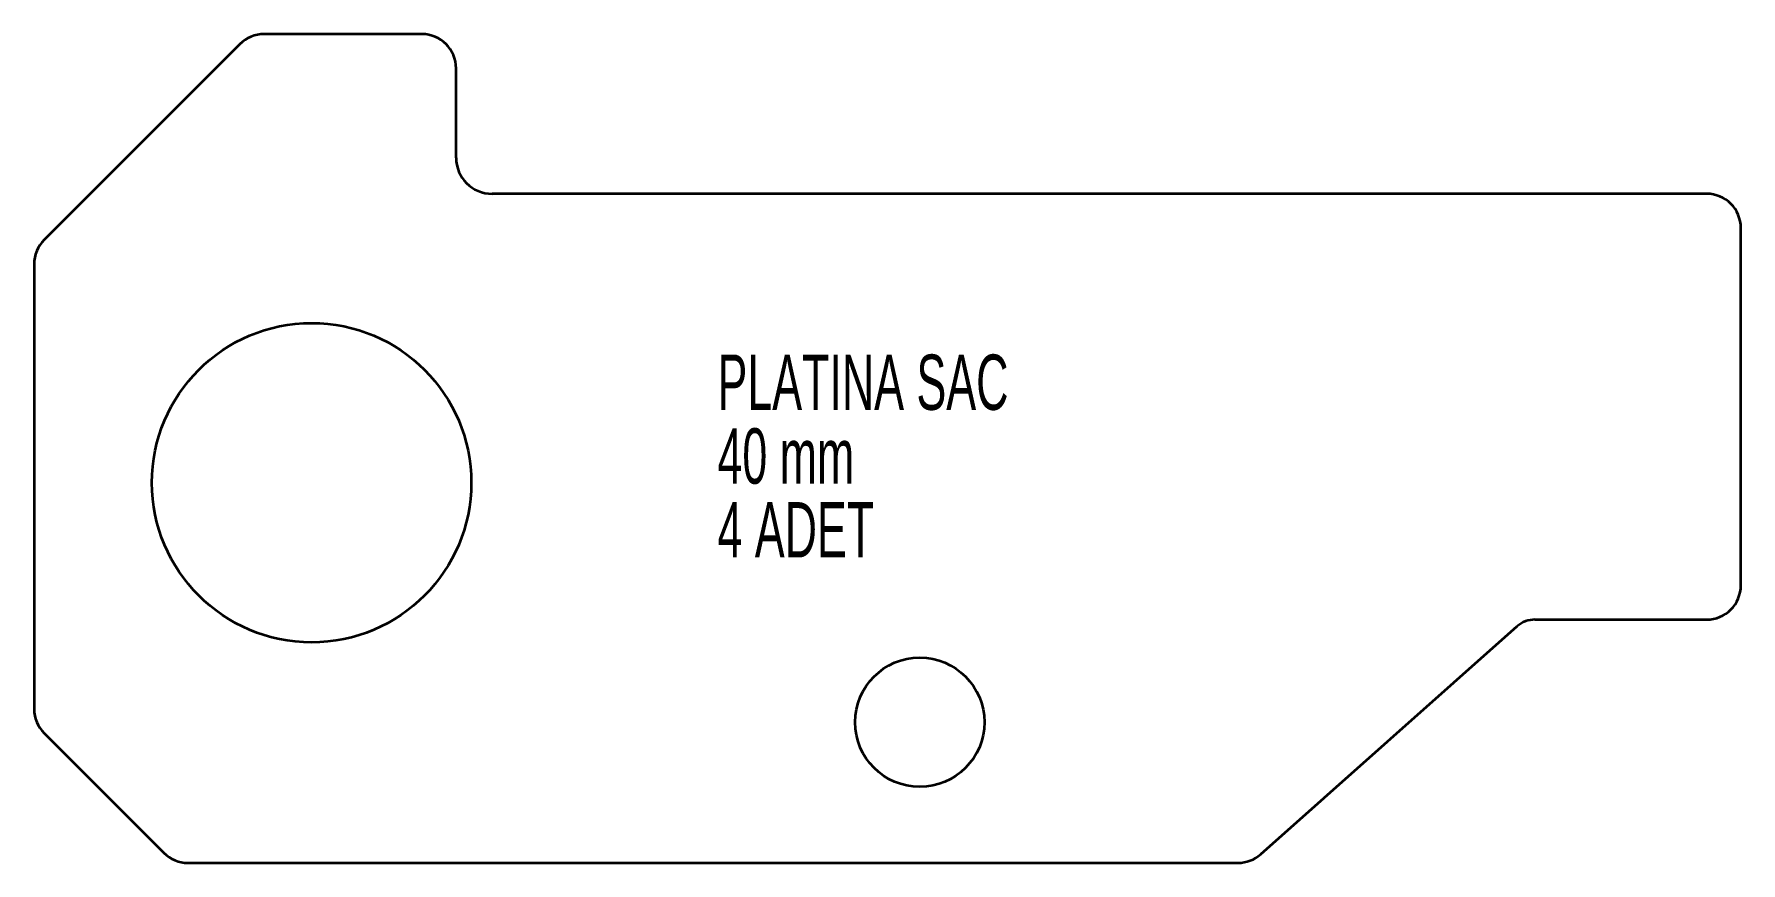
# Model space of a CAD drawing. Header units: millimetres. Extents: x -498 to -49, y 4 to 222.
import ezdxf

# ---------------------------------------------------------------- set-up
doc = ezdxf.new("R2010")
doc.units = ezdxf.units.MM
doc.styles.add('SLDTEXTSTYLE0', font='TXT', dxfattribs={"width": 0.605})

# ---------------------------------------------------------------- blocks, each defined once
blk = doc.blocks.new('SW_NOTE_0')
at = {"color": 0, "linetype": 'Continuous', "lineweight": 0, "attachment_point": 1, "style": 'SLDTEXTSTYLE0'}
for s, insert, char_height in [('PLATINA SAC', (0, 18.76), 14.5521), ('40 mm', (0, -0.64), 14.552), ('4 ADET', (0, -20.05), 14.552)]:
    blk.add_mtext(s, dxfattribs=dict(at, insert=insert, char_height=char_height))

msp = doc.modelspace()

# ---------------------------------------------------------------- linework, layer by layer
at = {"color": 7, "linetype": 'Continuous', "lineweight": 35}
for p, q in [((-395.74, 222.02), (-437.25, 222.02)), ((-443.61, 219.38), (-495.1, 167.9)), ((-386.74, 189.52), (-386.74, 213.02)), ((-57.74, 180.02), (-377.24, 180.02)), ((-48.74, 77.02), (-48.74, 171.02)), ((-497.74, 161.53), (-497.74, 44.5)), ((-102.93, 68.02), (-57.74, 68.02)), ((-175.04, 6.29), (-107.58, 66.25)), ((-495.1, 38.14), (-463.61, 6.65)), ((-457.25, 4.02), (-181.02, 4.02))]:
    msp.add_line(p, q, dxfattribs=at)
for centre, radius in [((-424.74, 104.02), 42), ((-264.74, 41.02), 17)]:
    msp.add_circle(centre, radius, dxfattribs=at)
for centre, radius, start, end in [((-437.25, 213.02), 9, 90, 135), ((-395.74, 213.02), 9, 0, 90), ((-377.24, 189.52), 9.5, 180, 270), ((-57.74, 171.02), 9, 0, 90), ((-488.74, 161.53), 9, 135, 180), ((-57.74, 77.02), 9, 270, 0), ((-102.93, 61.02), 7, 90, 131.6335), ((-488.74, 44.5), 9, 180, 225), ((-457.25, 13.02), 9, 225, 270), ((-181.02, 13.02), 9, 270, 311.6335)]:
    msp.add_arc(centre, radius, start, end, dxfattribs=at)

# ---------------------------------------------------------------- block references
at = {"color": 7, "linetype": 'Continuous', "lineweight": 0}
msp.add_blockref('SW_NOTE_0', (-317.96, 118.97), dxfattribs=at)

doc.saveas('drawing.dxf')
